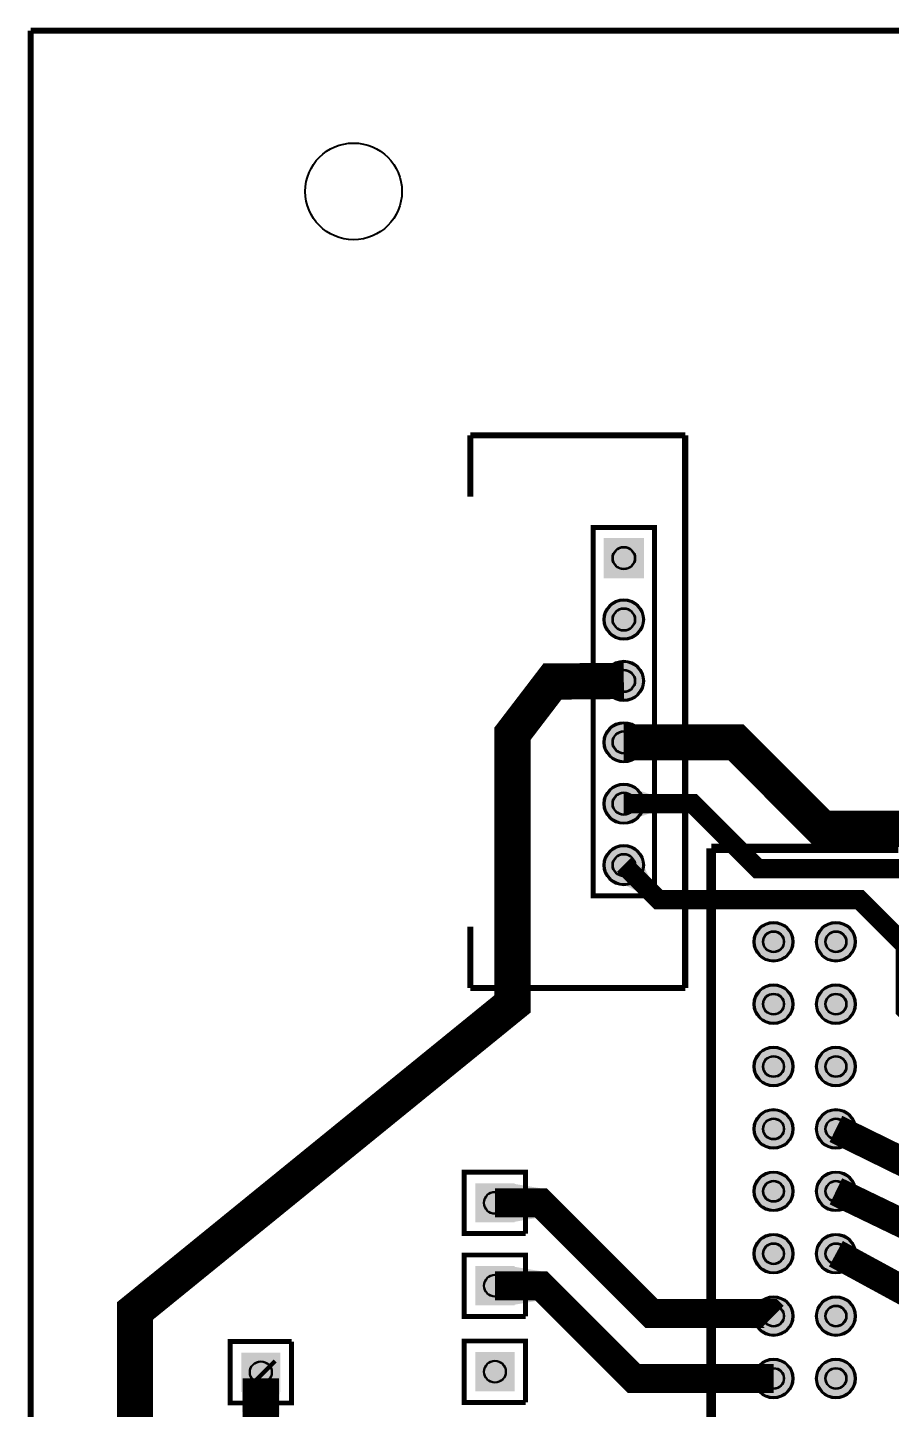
# Model space of a CAD drawing. Header units: millimetres. Extents: x 0 to 100, y -4 to 127.
# Drawn here: x -0.1 to 35.5, y 70 to 127.1 of the extents above; entities that cross this region are included whole.
import ezdxf

# ---------------------------------------------------------------- set-up
doc = ezdxf.new("R2010")
doc.units = ezdxf.units.MM
for name, color, linetype, true_color in [('BoardOutLine', 7, 'Continuous', 0xff00ff), ('BottomLayer', 7, 'Continuous', 0x009900), ('BottomSolderMaskLayer', 7, 'Continuous', 0xaa00ff), ('Multi-Layer', 7, 'Continuous', 0xc0c0c0), ('TopSilkLayer', 7, 'Continuous', 0xffffff), ('TopSolderMaskLayer', 7, 'Continuous', 0x800080)]:
    doc.layers.add(name, color=color, linetype=linetype, true_color=true_color)

msp = doc.modelspace()

# ---------------------------------------------------------------- hatches: boundary and pattern name
at = {"layer": 'BottomLayer'}
for points in [[(24.02827553999998, 99.50641516000007), (24.018110460000003, 100.68746944000009), (23.465579179999963, 100.84217067999998), (23.478489999999965, 99.34222702)], [(25.06480635999992, 96.97087539999995), (25.06480635999992, 98.15197539999997), (25.615986359999965, 98.31142390000002), (25.615986359999965, 96.81142436000005)], [(25.06480635999992, 94.43087539999999), (25.06480635999992, 95.6119754), (25.615986359999965, 95.42142460000002), (25.615986359999965, 94.62142619999997)], [(24.49468049999996, 91.69556971999998), (25.329845200000022, 92.53073442000004), (25.58484850000002, 92.00625235999996), (25.01916256000004, 91.4405664200001)], [(34.03566725999997, 81.86542936000001), (33.5237836, 80.82219548), (34.00226625999994, 80.56628286), (34.530868199999986, 81.64358575999995)], [(19.997414919999983, 79.29885080000008), (19.997414919999983, 77.72400000000005), (21.114989519999995, 77.91142405999994), (21.114989519999995, 79.1114242000001)], [(34.033559060000016, 79.28985920000002), (33.52905410000005, 78.24303883999994), (34.009335079999914, 77.99050950000003), (34.530314480000015, 79.07151826000006)], [(34.04747064000003, 76.67384207999999), (33.492193619999966, 75.65304402000004), (33.95950028000004, 75.37724828), (34.53291036000007, 76.4313813)], [(19.997414919999983, 75.86985080000011), (19.997414919999983, 74.29500000000007), (21.114989519999995, 74.48242405999997), (21.114989519999995, 75.68242420000001)], [(30.291148460000045, 74.4596885200001), (30.16796353999996, 73.30418664000013), (29.626356800000053, 73.33942405999994), (29.754286439999987, 74.5394242000001)], [(30.22666801999992, 70.665975), (30.22666801999992, 71.82802500000003), (29.684378020000054, 71.84699880000005), (29.684378020000054, 70.64700119999998)], [(10.312425400000052, 70.71357460000002), (8.737574599999903, 70.71357460000002), (8.774998959999948, 68.46357402000012), (10.275001040000006, 68.46357402000012)]]:
    msp.add_hatch(color=256, dxfattribs=at).paths.add_polyline_path(points)
at = {"layer": 'BottomSolderMaskLayer'}
for points in [[(25.382192961290343, 106.0196270387097), (25.382192961290343, 104.34322703870976), (23.705792961290285, 104.34322703870976), (23.705792961290285, 106.0196270387097)], [(23.705820000000045, 102.64139999999998, 1), (25.382220000000046, 102.64139999999998, 1)], [(23.705820000000045, 100.10140000000001, 1), (25.382220000000046, 100.10140000000001, 1)], [(23.705820000000045, 97.56140000000005, 1), (25.382220000000046, 97.56140000000005, 1)], [(23.705820000000045, 95.02139999999997, 1), (25.382220000000046, 95.02139999999997, 1)], [(23.705820000000045, 92.48140000000001, 1), (25.382220000000046, 92.48140000000001, 1)], [(29.913579999999946, 89.31147999999996, 1), (31.564579999999943, 89.31147999999996, 1)], [(32.49421999999996, 89.31147999999996, 1), (34.14521999999996, 89.31147999999996, 1)], [(29.913579999999946, 86.73084000000006, 1), (31.564579999999943, 86.73084000000006, 1)], [(32.49421999999996, 86.73084000000006, 1), (34.14521999999996, 86.73084000000006, 1)], [(29.913579999999946, 84.15020000000004, 1), (31.564579999999943, 84.15020000000004, 1)], [(32.49421999999996, 84.15020000000004, 1), (34.14521999999996, 84.15020000000004, 1)], [(29.913579999999946, 81.56956000000002, 1), (31.564579999999943, 81.56956000000002, 1)], [(32.49421999999996, 81.56956000000002, 1), (34.14521999999996, 81.56956000000002, 1)], [(29.913579999999946, 78.98892000000001, 1), (31.564579999999943, 78.98892000000001, 1)], [(32.49421999999996, 78.98892000000001, 1), (34.14521999999996, 78.98892000000001, 1)], [(20.022793780645088, 79.32422621935495), (20.022793780645088, 77.69862621935488), (18.397193780645125, 77.69862621935488), (18.397193780645125, 79.32422621935495)], [(29.913579999999946, 76.4082800000001, 1), (31.564579999999943, 76.4082800000001, 1)], [(32.49421999999996, 76.4082800000001, 1), (34.14521999999996, 76.4082800000001, 1)], [(20.022793780645088, 75.89522621935487), (20.022793780645088, 74.2696262193549), (18.397193780645125, 74.2696262193549), (18.397193780645125, 75.89522621935487)], [(29.913579999999946, 73.82763999999997, 1), (31.564579999999943, 73.82763999999997, 1)], [(32.49421999999996, 73.82763999999997, 1), (34.14521999999996, 73.82763999999997, 1)], [(8.712200000000053, 72.31380000000001), (10.337799999999902, 72.31380000000001), (10.337799999999902, 70.68820000000005), (8.712200000000053, 70.68820000000005)], [(20.022793780645088, 72.33922621935494), (20.022793780645088, 70.71362621935486), (18.397193780645125, 70.71362621935486), (18.397193780645125, 72.33922621935494)], [(29.913579999999946, 71.24700000000007, 1), (31.564579999999943, 71.24700000000007, 1)], [(32.49421999999996, 71.24700000000007, 1), (34.14521999999996, 71.24700000000007, 1)]]:
    msp.add_hatch(color=256, dxfattribs=at).paths.add_polyline_path(points)
at = {"layer": 'Multi-Layer'}
for points in [[(25.331394599999953, 105.96882540000001), (25.331394599999953, 104.39402540000003), (23.75659459999997, 104.39402540000003), (23.75659459999997, 105.96882540000001)], [(23.756620000000044, 102.64139999999998, 1), (25.331420000000048, 102.64139999999998, 1)], [(23.756620000000044, 100.10140000000001, 1), (25.331420000000048, 100.10140000000001, 1)], [(23.756620000000044, 97.56140000000005, 1), (25.331420000000048, 97.56140000000005, 1)], [(23.756620000000044, 95.02139999999997, 1), (25.331420000000048, 95.02139999999997, 1)], [(23.756620000000044, 92.48140000000001, 1), (25.331420000000048, 92.48140000000001, 1)], [(29.964379999999945, 89.31147999999996, 1), (31.513779999999944, 89.31147999999996, 1)], [(32.54501999999996, 89.31147999999996, 1), (34.094419999999964, 89.31147999999996, 1)], [(29.964379999999945, 86.73084000000006, 1), (31.513779999999944, 86.73084000000006, 1)], [(32.54501999999996, 86.73084000000006, 1), (34.094419999999964, 86.73084000000006, 1)], [(29.964379999999945, 84.15020000000004, 1), (31.513779999999944, 84.15020000000004, 1)], [(32.54501999999996, 84.15020000000004, 1), (34.094419999999964, 84.15020000000004, 1)], [(29.964379999999945, 81.56956000000002, 1), (31.513779999999944, 81.56956000000002, 1)], [(32.54501999999996, 81.56956000000002, 1), (34.094419999999964, 81.56956000000002, 1)], [(29.964379999999945, 78.98892000000001, 1), (31.513779999999944, 78.98892000000001, 1)], [(32.54501999999996, 78.98892000000001, 1), (34.094419999999964, 78.98892000000001, 1)], [(19.997394599999893, 79.29882540000006), (19.997394599999893, 77.72402540000007), (18.422594600000025, 77.72402540000007), (18.422594600000025, 79.29882540000006)], [(29.964379999999945, 76.4082800000001, 1), (31.513779999999944, 76.4082800000001, 1)], [(32.54501999999996, 76.4082800000001, 1), (34.094419999999964, 76.4082800000001, 1)], [(19.997394599999893, 75.86982540000008), (19.997394599999893, 74.2950254000001), (18.422594600000025, 74.2950254000001), (18.422594600000025, 75.86982540000008)], [(29.964379999999945, 73.82763999999997, 1), (31.513779999999944, 73.82763999999997, 1)], [(32.54501999999996, 73.82763999999997, 1), (34.094419999999964, 73.82763999999997, 1)], [(8.737600000000043, 72.28840000000002), (10.312399999999911, 72.28840000000002), (10.312399999999911, 70.71360000000004), (8.737600000000043, 70.71360000000004)], [(19.997394599999893, 72.31382540000004), (19.997394599999893, 70.73902540000006), (18.422594600000025, 70.73902540000006), (18.422594600000025, 72.31382540000004)], [(29.964379999999945, 71.24700000000007, 1), (31.513779999999944, 71.24700000000007, 1)], [(32.54501999999996, 71.24700000000007, 1), (34.094419999999964, 71.24700000000007, 1)]]:
    msp.add_hatch(color=256, dxfattribs=at).paths.add_polyline_path(points)
at = {"layer": 'TopSolderMaskLayer'}
for points in [[(25.382192961290343, 106.0196270387097), (25.382192961290343, 104.34322703870976), (23.705792961290285, 104.34322703870976), (23.705792961290285, 106.0196270387097)], [(23.705820000000045, 102.64139999999998, 1), (25.382220000000046, 102.64139999999998, 1)], [(23.705820000000045, 100.10140000000001, 1), (25.382220000000046, 100.10140000000001, 1)], [(23.705820000000045, 97.56140000000005, 1), (25.382220000000046, 97.56140000000005, 1)], [(23.705820000000045, 95.02139999999997, 1), (25.382220000000046, 95.02139999999997, 1)], [(23.705820000000045, 92.48140000000001, 1), (25.382220000000046, 92.48140000000001, 1)], [(29.913579999999946, 89.31147999999996, 1), (31.564579999999943, 89.31147999999996, 1)], [(32.49421999999996, 89.31147999999996, 1), (34.14521999999996, 89.31147999999996, 1)], [(29.913579999999946, 86.73084000000006, 1), (31.564579999999943, 86.73084000000006, 1)], [(32.49421999999996, 86.73084000000006, 1), (34.14521999999996, 86.73084000000006, 1)], [(29.913579999999946, 84.15020000000004, 1), (31.564579999999943, 84.15020000000004, 1)], [(32.49421999999996, 84.15020000000004, 1), (34.14521999999996, 84.15020000000004, 1)], [(29.913579999999946, 81.56956000000002, 1), (31.564579999999943, 81.56956000000002, 1)], [(32.49421999999996, 81.56956000000002, 1), (34.14521999999996, 81.56956000000002, 1)], [(29.913579999999946, 78.98892000000001, 1), (31.564579999999943, 78.98892000000001, 1)], [(32.49421999999996, 78.98892000000001, 1), (34.14521999999996, 78.98892000000001, 1)], [(20.022793780645088, 79.32422621935495), (20.022793780645088, 77.69862621935488), (18.397193780645125, 77.69862621935488), (18.397193780645125, 79.32422621935495)], [(29.913579999999946, 76.4082800000001, 1), (31.564579999999943, 76.4082800000001, 1)], [(32.49421999999996, 76.4082800000001, 1), (34.14521999999996, 76.4082800000001, 1)], [(20.022793780645088, 75.89522621935487), (20.022793780645088, 74.2696262193549), (18.397193780645125, 74.2696262193549), (18.397193780645125, 75.89522621935487)], [(29.913579999999946, 73.82763999999997, 1), (31.564579999999943, 73.82763999999997, 1)], [(32.49421999999996, 73.82763999999997, 1), (34.14521999999996, 73.82763999999997, 1)], [(8.712200000000053, 72.31380000000001), (10.337799999999902, 72.31380000000001), (10.337799999999902, 70.68820000000005), (8.712200000000053, 70.68820000000005)], [(20.022793780645088, 72.33922621935494), (20.022793780645088, 70.71362621935486), (18.397193780645125, 70.71362621935486), (18.397193780645125, 72.33922621935494)], [(29.913579999999946, 71.24700000000007, 1), (31.564579999999943, 71.24700000000007, 1)], [(32.49421999999996, 71.24700000000007, 1), (34.14521999999996, 71.24700000000007, 1)]]:
    msp.add_hatch(color=256, dxfattribs=at).paths.add_polyline_path(points)

# ---------------------------------------------------------------- linework, layer by layer
at = {"layer": 'BoardOutLine', "const_width": 0.254}
for points in [[(0, 0), (0, 127)], [(0, 127), (100.00000319999992, 127)]]:
    msp.add_lwpolyline(points, dxfattribs=at)
at = {"layer": 'BottomLayer'}
for points, const_width in [([(24.544020000000046, 100.10140000000001), (21.590000000000032, 100.07600000000002), (19.938999999999965, 97.91700000000003), (19.938999999999965, 86.74099999999999), (4.317999999999984, 74.04100000000005), (4.317999999999984, 37.846000000000004), (9.144000000000005, 33.01999999999998), (9.144000000000005, 29.210000000000036)], 1.499997), ([(24.544020000000046, 97.56140000000005), (29.184600000000046, 97.56140000000005), (32.76599999999996, 93.98000000000002), (40.13199999999995, 93.98000000000002), (40.13199999999995, 93.98000000000002), (47.497999999999934, 87.37599999999998), (47.497999999999934, 87.37599999999998), (50.48504000000014, 87.37599999999998), (52.48401999999999, 85.37702000000002)], 1.499997), ([(49.94402000000002, 82.19439999999997), (49.910999999999945, 82.22742000000005), (49.910999999999945, 84.20100000000002), (49.02200000000005, 85.09000000000003), (44.06899999999996, 85.09000000000003), (38.98900000000003, 89.91600000000005), (36.57600000000002, 92.32900000000006), (30.098999999999933, 92.32900000000006), (27.406600000000026, 95.02139999999997), (24.544020000000046, 95.02139999999997)], 0.7999984), ([(24.544020000000046, 92.48140000000001), (25.96641999999997, 91.05900000000008), (34.289999999999964, 91.05900000000008), (36.194999999999936, 89.154), (36.194999999999936, 86.48700000000008), (40.48760000000004, 82.19439999999997), (47.40402000000006, 82.19439999999997)], 0.7999984), ([(49.94399459999988, 72.03442540000003), (49.910999999999945, 73.78700000000003), (45.24499459999993, 75.71742540000002), (33.31969460000005, 81.56958540000005)], 1.1999976), ([(47.40402000000006, 72.0344), (41.68902000000003, 74.95540000000005), (33.31971999999996, 78.98892000000001)], 1.1999976), ([(19.210019999999986, 78.51139999999998), (21.11501999999996, 78.51139999999998), (25.68701999999996, 73.93939999999998), (30.62731999999994, 73.93939999999998), (30.739079999999944, 73.82763999999997)], 1.1999976), ([(33.31971999999996, 76.4082800000001), (47.24400000000003, 68.83400000000006), (52.45099999999991, 68.83400000000006), (55.02401999999995, 71.28002000000004), (55.02401999999995, 72.0344)], 1.1999976), ([(19.210019999999986, 75.0824), (21.11501999999996, 75.0824), (24.95042000000001, 71.24700000000007), (30.739079999999944, 71.24700000000007)], 1.1999976), ([(9.524999999999977, 71.50099999999998), (9.65199999999993, 71.37400000000002)], 1.499997), ([(9.524999999999977, 71.24700000000007), (9.524999999999977, 56.769000000000005)], 1.499997)]:
    msp.add_lwpolyline(points, dxfattribs=dict(at, const_width=const_width))
at = {"layer": 'BottomSolderMaskLayer'}
for centre, radius in [((24.543969199999992, 105.18142540000008), 0.4731774193548387), ((24.544020000000046, 102.64139999999998), 0.8382), ((24.543969199999992, 102.6414254), 0.4731774193548387), ((24.544020000000046, 100.10140000000001), 0.8382), ((24.543969199999992, 100.10142540000004), 0.4731774193548387), ((24.544020000000046, 97.56140000000005), 0.8382), ((24.543969199999992, 97.56142540000008), 0.4731774193548387), ((24.544020000000046, 95.02139999999997), 0.8382), ((24.543969199999992, 95.02142540000011), 0.4731774193548387), ((24.544020000000046, 92.48140000000001), 0.8382), ((24.543969199999992, 92.48142540000003), 0.4731774193548387), ((30.739079999999944, 89.31147999999996), 0.8254999999999998), ((30.739029200000004, 89.3115054000001), 0.4411688524590163), ((33.31971999999996, 89.31147999999996), 0.8254999999999998), ((33.31966919999991, 89.3115054000001), 0.4411688524590163), ((30.739079999999944, 86.73084000000006), 0.8254999999999998), ((33.31971999999996, 86.73084000000006), 0.8254999999999998), ((30.739029200000004, 86.73086539999997), 0.4411688524590163), ((33.31966919999991, 86.73086539999997), 0.4411688524590163), ((30.739079999999944, 84.15020000000004), 0.8254999999999998), ((30.739029200000004, 84.15022540000007), 0.4411688524590163), ((33.31971999999996, 84.15020000000004), 0.8254999999999998), ((33.31966919999991, 84.15022540000007), 0.4411688524590163), ((30.739079999999944, 81.56956000000002), 0.8254999999999998), ((33.31971999999996, 81.56956000000002), 0.8254999999999998), ((30.739029200000004, 81.56958540000005), 0.4411688524590163), ((33.31966919999991, 81.56958540000005), 0.4411688524590163), ((30.739079999999944, 78.98892000000001), 0.8254999999999998), ((30.739029200000004, 78.98894540000003), 0.4411688524590163), ((33.31971999999996, 78.98892000000001), 0.8254999999999998), ((33.31966919999991, 78.98894540000003), 0.4411688524590163), ((19.209969200000046, 78.51142540000001), 0.45883870967741935), ((30.739079999999944, 76.4082800000001), 0.8254999999999998), ((33.31971999999996, 76.4082800000001), 0.8254999999999998), ((30.739029200000004, 76.40830540000002), 0.4411688524590163), ((33.31966919999991, 76.40830540000002), 0.4411688524590163), ((19.209969200000046, 75.08242540000003), 0.45883870967741935), ((30.739079999999944, 73.82763999999997), 0.8254999999999998), ((30.739029200000004, 73.8276654), 0.4411688524590163), ((33.31971999999996, 73.82763999999997), 0.8254999999999998), ((33.31966919999991, 73.8276654), 0.4411688524590163), ((9.52497459999995, 71.50099999999998), 0.45883870967741935), ((19.209969200000046, 71.52642540000011), 0.45883870967741935), ((30.739079999999944, 71.24700000000007), 0.8254999999999998), ((33.31971999999996, 71.24700000000007), 0.8254999999999998), ((30.739029200000004, 71.2470254000001), 0.4411688524590163), ((33.31966919999991, 71.2470254000001), 0.4411688524590163)]:
    msp.add_circle(centre, radius, dxfattribs=at)
at = {"layer": 'Multi-Layer'}
for centre, radius in [((13.36293999999998, 120.351042), 1.9999959999999999), ((24.543969199999992, 105.18142540000008), 0.4445), ((24.544020000000046, 102.64139999999998), 0.7874), ((24.543969199999992, 102.6414254), 0.4445), ((24.544020000000046, 100.10140000000001), 0.7874), ((24.543969199999992, 100.10142540000004), 0.4445), ((24.544020000000046, 97.56140000000005), 0.7874), ((24.543969199999992, 97.56142540000008), 0.4445), ((24.544020000000046, 95.02139999999997), 0.7874), ((24.543969199999992, 95.02142540000011), 0.4445), ((24.544020000000046, 92.48140000000001), 0.7874), ((24.543969199999992, 92.48142540000003), 0.4445), ((30.739079999999944, 89.31147999999996), 0.7746999999999999), ((30.739029200000004, 89.3115054000001), 0.41402), ((33.31971999999996, 89.31147999999996), 0.7746999999999999), ((33.31966919999991, 89.3115054000001), 0.41402), ((30.739079999999944, 86.73084000000006), 0.7746999999999999), ((33.31971999999996, 86.73084000000006), 0.7746999999999999), ((30.739029200000004, 86.73086539999997), 0.41402), ((33.31966919999991, 86.73086539999997), 0.41402), ((30.739079999999944, 84.15020000000004), 0.7746999999999999), ((30.739029200000004, 84.15022540000007), 0.41402), ((33.31971999999996, 84.15020000000004), 0.7746999999999999), ((33.31966919999991, 84.15022540000007), 0.41402), ((30.739079999999944, 81.56956000000002), 0.7746999999999999), ((33.31971999999996, 81.56956000000002), 0.7746999999999999), ((30.739029200000004, 81.56958540000005), 0.41402), ((33.31966919999991, 81.56958540000005), 0.41402), ((30.739079999999944, 78.98892000000001), 0.7746999999999999), ((30.739029200000004, 78.98894540000003), 0.41402), ((33.31971999999996, 78.98892000000001), 0.7746999999999999), ((33.31966919999991, 78.98894540000003), 0.41402), ((19.209969200000046, 78.51142540000001), 0.4445), ((30.739079999999944, 76.4082800000001), 0.7746999999999999), ((33.31971999999996, 76.4082800000001), 0.7746999999999999), ((30.739029200000004, 76.40830540000002), 0.41402), ((33.31966919999991, 76.40830540000002), 0.41402), ((19.209969200000046, 75.08242540000003), 0.4445), ((30.739079999999944, 73.82763999999997), 0.7746999999999999), ((30.739029200000004, 73.8276654), 0.41402), ((33.31971999999996, 73.82763999999997), 0.7746999999999999), ((33.31966919999991, 73.8276654), 0.41402), ((9.52497459999995, 71.50099999999998), 0.4445), ((19.209969200000046, 71.52642540000011), 0.4445), ((30.739079999999944, 71.24700000000007), 0.7746999999999999), ((33.31971999999996, 71.24700000000007), 0.7746999999999999), ((30.739029200000004, 71.2470254000001), 0.41402), ((33.31966919999991, 71.2470254000001), 0.41402)]:
    msp.add_circle(centre, radius, dxfattribs=at)
at = {"layer": 'TopSilkLayer'}
for points, const_width in [([(27.083994599999983, 110.26142540000001), (18.193994599999996, 110.26142540000001)], 0.254), ([(18.193994599999996, 110.26142540000001), (18.193994599999996, 107.72142540000004)], 0.254), ([(27.083994599999983, 110.26142540000001), (27.083994599999983, 87.40142540000011)], 0.254), ([(25.8139946, 104.54642540000009), (25.8139946, 106.45142540000006), (23.273994599999924, 106.45142540000006), (23.273994599999924, 91.21142540000005), (25.8139946, 91.21142540000005)], 0.20320000000000002), ([(25.8139946, 91.21142540000005), (25.8139946, 104.54642540000009)], 0.20299934), ([(28.158414600000015, 67.37606540000002), (28.158414600000015, 93.18246539999996)], 0.387096), ([(28.158414600000015, 93.18246539999996), (35.90033459999995, 93.18246539999996)], 0.387096), ([(18.193994599999996, 87.40142540000011), (18.193994599999996, 89.94142540000007)], 0.254), ([(27.083994599999983, 87.40142540000011), (18.193994599999996, 87.40142540000011)], 0.254), ([(20.47999459999994, 77.24142540000003), (17.939994599999977, 77.24142540000003), (17.939994599999977, 79.7814254000001), (20.47999459999994, 79.7814254000001), (20.47999459999994, 77.87642540000002)], 0.20320000000000002), ([(20.47999459999994, 77.24142540000003), (20.47999459999994, 77.87642540000002)], 0.20299934), ([(20.47999459999994, 73.81242540000005), (17.939994599999977, 73.81242540000005), (17.939994599999977, 76.35242540000002), (20.47999459999994, 76.35242540000002), (20.47999459999994, 74.44742540000004)], 0.20320000000000002), ([(20.47999459999994, 73.81242540000005), (20.47999459999994, 74.44742540000004)], 0.20299934), ([(10.794999999999959, 72.77100000000007), (10.794999999999959, 70.231), (8.254999999999995, 70.231), (8.254999999999995, 72.77100000000007), (10.159999999999968, 72.77100000000007)], 0.20320000000000002), ([(10.794999999999959, 72.77100000000007), (10.159999999999968, 72.77100000000007)], 0.20299934), ([(20.47999459999994, 70.25642540000001), (17.939994599999977, 70.25642540000001), (17.939994599999977, 72.79642540000009), (20.47999459999994, 72.79642540000009), (20.47999459999994, 70.8914254)], 0.20320000000000002), ([(20.47999459999994, 70.25642540000001), (20.47999459999994, 70.8914254)], 0.20299934)]:
    msp.add_lwpolyline(points, dxfattribs=dict(at, const_width=const_width))
at = {"layer": 'TopSolderMaskLayer'}
for centre, radius in [((24.543969199999992, 105.18142540000008), 0.4731774193548387), ((24.544020000000046, 102.64139999999998), 0.8382), ((24.543969199999992, 102.6414254), 0.4731774193548387), ((24.544020000000046, 100.10140000000001), 0.8382), ((24.543969199999992, 100.10142540000004), 0.4731774193548387), ((24.544020000000046, 97.56140000000005), 0.8382), ((24.543969199999992, 97.56142540000008), 0.4731774193548387), ((24.544020000000046, 95.02139999999997), 0.8382), ((24.543969199999992, 95.02142540000011), 0.4731774193548387), ((24.544020000000046, 92.48140000000001), 0.8382), ((24.543969199999992, 92.48142540000003), 0.4731774193548387), ((30.739079999999944, 89.31147999999996), 0.8254999999999998), ((30.739029200000004, 89.3115054000001), 0.4411688524590163), ((33.31971999999996, 89.31147999999996), 0.8254999999999998), ((33.31966919999991, 89.3115054000001), 0.4411688524590163), ((30.739079999999944, 86.73084000000006), 0.8254999999999998), ((33.31971999999996, 86.73084000000006), 0.8254999999999998), ((30.739029200000004, 86.73086539999997), 0.4411688524590163), ((33.31966919999991, 86.73086539999997), 0.4411688524590163), ((30.739079999999944, 84.15020000000004), 0.8254999999999998), ((30.739029200000004, 84.15022540000007), 0.4411688524590163), ((33.31971999999996, 84.15020000000004), 0.8254999999999998), ((33.31966919999991, 84.15022540000007), 0.4411688524590163), ((30.739079999999944, 81.56956000000002), 0.8254999999999998), ((33.31971999999996, 81.56956000000002), 0.8254999999999998), ((30.739029200000004, 81.56958540000005), 0.4411688524590163), ((33.31966919999991, 81.56958540000005), 0.4411688524590163), ((30.739079999999944, 78.98892000000001), 0.8254999999999998), ((30.739029200000004, 78.98894540000003), 0.4411688524590163), ((33.31971999999996, 78.98892000000001), 0.8254999999999998), ((33.31966919999991, 78.98894540000003), 0.4411688524590163), ((19.209969200000046, 78.51142540000001), 0.45883870967741935), ((30.739079999999944, 76.4082800000001), 0.8254999999999998), ((33.31971999999996, 76.4082800000001), 0.8254999999999998), ((30.739029200000004, 76.40830540000002), 0.4411688524590163), ((33.31966919999991, 76.40830540000002), 0.4411688524590163), ((19.209969200000046, 75.08242540000003), 0.45883870967741935), ((30.739079999999944, 73.82763999999997), 0.8254999999999998), ((30.739029200000004, 73.8276654), 0.4411688524590163), ((33.31971999999996, 73.82763999999997), 0.8254999999999998), ((33.31966919999991, 73.8276654), 0.4411688524590163), ((9.52497459999995, 71.50099999999998), 0.45883870967741935), ((19.209969200000046, 71.52642540000011), 0.45883870967741935), ((30.739079999999944, 71.24700000000007), 0.8254999999999998), ((33.31971999999996, 71.24700000000007), 0.8254999999999998), ((30.739029200000004, 71.2470254000001), 0.4411688524590163), ((33.31966919999991, 71.2470254000001), 0.4411688524590163)]:
    msp.add_circle(centre, radius, dxfattribs=at)

doc.saveas('drawing.dxf')
